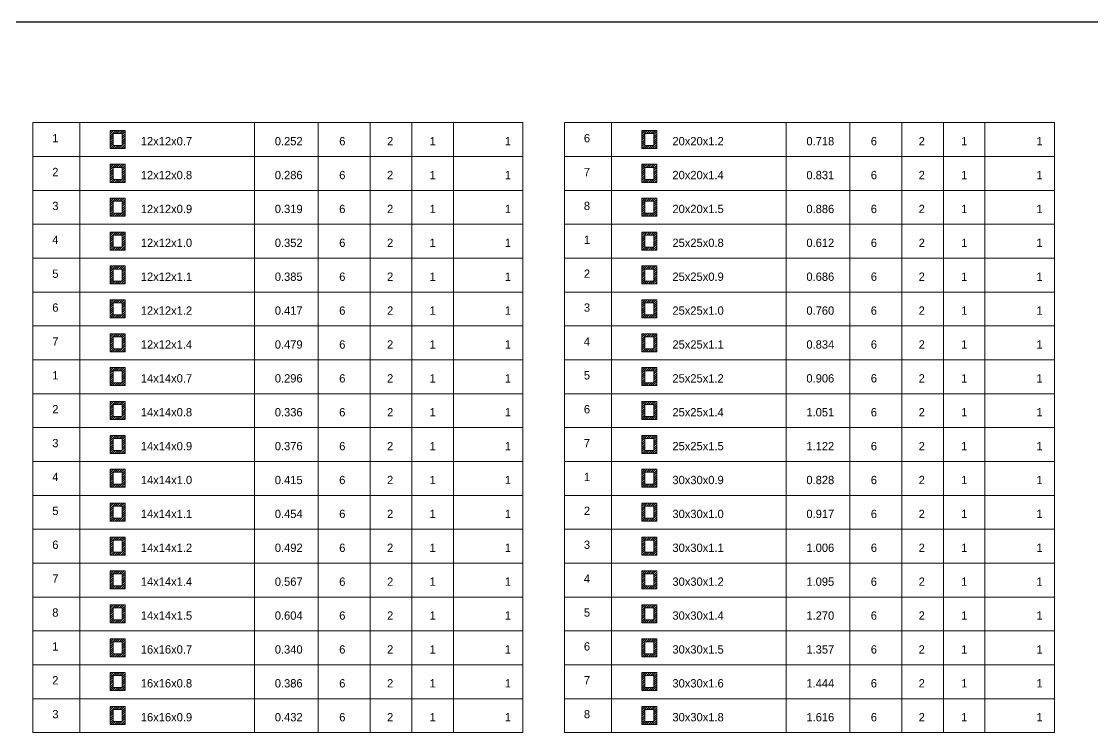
# Model space of a CAD drawing. Header units: millimetres. Extents: x 925681 to 1410834, y 71669 to 296428.
# Drawn here: x 1032289 to 1070943, y 202847 to 228497 of the extents above; entities that cross this region are included whole.
import ezdxf
from ezdxf.enums import TextEntityAlignment as Align

# ---------------------------------------------------------------- set-up
doc = ezdxf.new("R2010")
doc.units = ezdxf.units.MM
doc.header["$LTSCALE"] = 100
for name, color, linetype, lineweight in [('Ap0001_Statistic', 161, 'Continuous', 15), ('Ap0203_T', 243, 'Continuous', 35), ('Ap0310_PSS', 130, 'Continuous', 18), ('Ap0311_H', 8, 'Continuous', 15)]:
    doc.layers.add(name, color=color, linetype=linetype, lineweight=lineweight)
doc.styles.add('Ap_text ghi chu', font='1.shx', dxfattribs={"width": 0.8, "height": 250})

# ---------------------------------------------------------------- blocks, each defined once
blk = doc.blocks.new('khung thong ke')
at = {"layer": 'Ap0310_PSS'}
for p, q in [((0, -1222), (0, 0)), ((1700, -1222), (1700, 0)), ((8000, -1222), (8000, 0)), ((10296, -1222), (10296, 0)), ((12175, -1222), (12175, 0)), ((13675, -1222), (13675, 0)), ((15175, -1222), (15175, 0)), ((17684, 0), (17684, -1222))]:
    blk.add_line(p, q, dxfattribs=at)
at = {"layer": 'Ap0311_H'}
blk.add_line((0, -1222), (17684, -1222), dxfattribs=at)

msp = doc.modelspace()

# ---------------------------------------------------------------- hatches: boundary and pattern name
at = {"layer": 'Ap0001_Statistic'}
h = msp.add_hatch(dxfattribs=at)
h.set_pattern_fill('ANSI31', color=8, scale=433.070866, style=0)
h.set_pattern_definition([(45, (1028214.497, 196494.383), (-38.27842, 38.27842), [])])
h.paths.add_polyline_path([(1035489.8, 223915.8), (1036031.1, 223915.8), (1036031.1, 224565.4), (1035489.8, 224565.4)])
h.paths.add_polyline_path([(1035922.9, 224457.1), (1035922.9, 224024.1), (1035598, 224024.1), (1035598, 224457.1)], flags=16)
h = msp.add_hatch(dxfattribs=at)
h.set_pattern_fill('ANSI31', color=8, scale=433.070866, style=0)
h.set_pattern_definition([(45, (1047398.495, 196494.383), (-38.27842, 38.27842), [])])
h.paths.add_polyline_path([(1054673.8, 223915.8), (1055215.1, 223915.8), (1055215.1, 224565.4), (1054673.8, 224565.4)])
h.paths.add_polyline_path([(1055106.8, 224457.1), (1055106.8, 224024.1), (1054782, 224024.1), (1054782, 224457.1)], flags=16)
h = msp.add_hatch(dxfattribs=at)
h.set_pattern_fill('ANSI31', color=8, scale=433.070866, style=0)
h.set_pattern_definition([(45, (1028214.497, 195272.216), (-38.27842, 38.27842), [])])
h.paths.add_polyline_path([(1035489.8, 222693.6), (1036031.1, 222693.6), (1036031.1, 223343.2), (1035489.8, 223343.2)])
h.paths.add_polyline_path([(1035922.9, 223235), (1035922.9, 222801.9), (1035598, 222801.9), (1035598, 223235)], flags=16)
h = msp.add_hatch(dxfattribs=at)
h.set_pattern_fill('ANSI31', color=8, scale=433.070866, style=0)
h.set_pattern_definition([(45, (1047398.495, 195272.216), (-38.27842, 38.27842), [])])
h.paths.add_polyline_path([(1054673.8, 222693.6), (1055215.1, 222693.6), (1055215.1, 223343.2), (1054673.8, 223343.2)])
h.paths.add_polyline_path([(1055106.8, 223235), (1055106.8, 222801.9), (1054782, 222801.9), (1054782, 223235)], flags=16)
h = msp.add_hatch(dxfattribs=at)
h.set_pattern_fill('ANSI31', color=8, scale=433.070866, style=0)
h.set_pattern_definition([(45, (1028214.497, 194050.05), (-38.27842, 38.27842), [])])
h.paths.add_polyline_path([(1035489.8, 221471.5), (1036031.1, 221471.5), (1036031.1, 222121.1), (1035489.8, 222121.1)])
h.paths.add_polyline_path([(1035922.9, 222012.8), (1035922.9, 221579.7), (1035598, 221579.7), (1035598, 222012.8)], flags=16)
h = msp.add_hatch(dxfattribs=at)
h.set_pattern_fill('ANSI31', color=8, scale=433.070866, style=0)
h.set_pattern_definition([(45, (1047398.495, 194050.05), (-38.27842, 38.27842), [])])
h.paths.add_polyline_path([(1054673.8, 221471.5), (1055215.1, 221471.5), (1055215.1, 222121.1), (1054673.8, 222121.1)])
h.paths.add_polyline_path([(1055106.8, 222012.8), (1055106.8, 221579.7), (1054782, 221579.7), (1054782, 222012.8)], flags=16)
h = msp.add_hatch(dxfattribs=at)
h.set_pattern_fill('ANSI31', color=8, scale=433.070866, style=0)
h.set_pattern_definition([(45, (1028214.497, 192827.88), (-38.27842, 38.27842), [])])
h.paths.add_polyline_path([(1035489.8, 220249.3), (1036031.1, 220249.3), (1036031.1, 220898.9), (1035489.8, 220898.9)])
h.paths.add_polyline_path([(1035922.9, 220790.6), (1035922.9, 220357.6), (1035598, 220357.6), (1035598, 220790.6)], flags=16)
h = msp.add_hatch(dxfattribs=at)
h.set_pattern_fill('ANSI31', color=8, scale=433.070866, style=0)
h.set_pattern_definition([(45, (1047398.495, 192827.88), (-38.27842, 38.27842), [])])
h.paths.add_polyline_path([(1054673.8, 220249.3), (1055215.1, 220249.3), (1055215.1, 220898.9), (1054673.8, 220898.9)])
h.paths.add_polyline_path([(1055106.8, 220790.6), (1055106.8, 220357.6), (1054782, 220357.6), (1054782, 220790.6)], flags=16)
h = msp.add_hatch(dxfattribs=at)
h.set_pattern_fill('ANSI31', color=8, scale=433.070866, style=0)
h.set_pattern_definition([(45, (1028214.497, 191605.714), (-38.27842, 38.27842), [])])
h.paths.add_polyline_path([(1035489.8, 219027.1), (1036031.1, 219027.1), (1036031.1, 219676.7), (1035489.8, 219676.7)])
h.paths.add_polyline_path([(1035922.9, 219568.5), (1035922.9, 219135.4), (1035598, 219135.4), (1035598, 219568.5)], flags=16)
h = msp.add_hatch(dxfattribs=at)
h.set_pattern_fill('ANSI31', color=8, scale=433.070866, style=0)
h.set_pattern_definition([(45, (1047398.495, 191605.714), (-38.27842, 38.27842), [])])
h.paths.add_polyline_path([(1054673.8, 219027.1), (1055215.1, 219027.1), (1055215.1, 219676.7), (1054673.8, 219676.7)])
h.paths.add_polyline_path([(1055106.8, 219568.5), (1055106.8, 219135.4), (1054782, 219135.4), (1054782, 219568.5)], flags=16)
h = msp.add_hatch(dxfattribs=at)
h.set_pattern_fill('ANSI31', color=8, scale=433.070866, style=0)
h.set_pattern_definition([(45, (1028214.497, 190383.547), (-38.27842, 38.27842), [])])
h.paths.add_polyline_path([(1035489.8, 217805), (1036031.1, 217805), (1036031.1, 218454.6), (1035489.8, 218454.6)])
h.paths.add_polyline_path([(1035922.9, 218346.3), (1035922.9, 217913.2), (1035598, 217913.2), (1035598, 218346.3)], flags=16)
h = msp.add_hatch(dxfattribs=at)
h.set_pattern_fill('ANSI31', color=8, scale=433.070866, style=0)
h.set_pattern_definition([(45, (1047398.495, 190383.547), (-38.27842, 38.27842), [])])
h.paths.add_polyline_path([(1054673.8, 217805), (1055215.1, 217805), (1055215.1, 218454.6), (1054673.8, 218454.6)])
h.paths.add_polyline_path([(1055106.8, 218346.3), (1055106.8, 217913.2), (1054782, 217913.2), (1054782, 218346.3)], flags=16)
h = msp.add_hatch(dxfattribs=at)
h.set_pattern_fill('ANSI31', color=8, scale=433.070866, style=0)
h.set_pattern_definition([(45, (1028214.497, 189161.38), (-38.27842, 38.27842), [])])
h.paths.add_polyline_path([(1035489.8, 216582.8), (1036031.1, 216582.8), (1036031.1, 217232.4), (1035489.8, 217232.4)])
h.paths.add_polyline_path([(1035922.9, 217124.1), (1035922.9, 216691.1), (1035598, 216691.1), (1035598, 217124.1)], flags=16)
h = msp.add_hatch(dxfattribs=at)
h.set_pattern_fill('ANSI31', color=8, scale=433.070866, style=0)
h.set_pattern_definition([(45, (1047398.495, 189161.38), (-38.27842, 38.27842), [])])
h.paths.add_polyline_path([(1054673.8, 216582.8), (1055215.1, 216582.8), (1055215.1, 217232.4), (1054673.8, 217232.4)])
h.paths.add_polyline_path([(1055106.8, 217124.1), (1055106.8, 216691.1), (1054782, 216691.1), (1054782, 217124.1)], flags=16)
h = msp.add_hatch(dxfattribs=at)
h.set_pattern_fill('ANSI31', color=8, scale=433.070866, style=0)
h.set_pattern_definition([(45, (1028214.497, 187939.21), (-38.27842, 38.27842), [])])
h.paths.add_polyline_path([(1035489.8, 215360.6), (1036031.1, 215360.6), (1036031.1, 216010.2), (1035489.8, 216010.2)])
h.paths.add_polyline_path([(1035922.9, 215902), (1035922.9, 215468.9), (1035598, 215468.9), (1035598, 215902)], flags=16)
h = msp.add_hatch(dxfattribs=at)
h.set_pattern_fill('ANSI31', color=8, scale=433.070866, style=0)
h.set_pattern_definition([(45, (1047398.495, 187939.21), (-38.27842, 38.27842), [])])
h.paths.add_polyline_path([(1054673.8, 215360.6), (1055215.1, 215360.6), (1055215.1, 216010.2), (1054673.8, 216010.2)])
h.paths.add_polyline_path([(1055106.8, 215902), (1055106.8, 215468.9), (1054782, 215468.9), (1054782, 215902)], flags=16)
h = msp.add_hatch(dxfattribs=at)
h.set_pattern_fill('ANSI31', color=8, scale=433.070866, style=0)
h.set_pattern_definition([(45, (1028214.497, 186717.045), (-38.27842, 38.27842), [])])
h.paths.add_polyline_path([(1035489.8, 214138.5), (1036031.1, 214138.5), (1036031.1, 214788.1), (1035489.8, 214788.1)])
h.paths.add_polyline_path([(1035922.9, 214679.8), (1035922.9, 214246.7), (1035598, 214246.7), (1035598, 214679.8)], flags=16)
h = msp.add_hatch(dxfattribs=at)
h.set_pattern_fill('ANSI31', color=8, scale=433.070866, style=0)
h.set_pattern_definition([(45, (1047398.495, 186717.045), (-38.27842, 38.27842), [])])
h.paths.add_polyline_path([(1054673.8, 214138.5), (1055215.1, 214138.5), (1055215.1, 214788.1), (1054673.8, 214788.1)])
h.paths.add_polyline_path([(1055106.8, 214679.8), (1055106.8, 214246.7), (1054782, 214246.7), (1054782, 214679.8)], flags=16)
h = msp.add_hatch(dxfattribs=at)
h.set_pattern_fill('ANSI31', color=8, scale=433.070866, style=0)
h.set_pattern_definition([(45, (1028214.497, 185494.88), (-38.27842, 38.27842), [])])
h.paths.add_polyline_path([(1035489.8, 212916.3), (1036031.1, 212916.3), (1036031.1, 213565.9), (1035489.8, 213565.9)])
h.paths.add_polyline_path([(1035922.9, 213457.6), (1035922.9, 213024.6), (1035598, 213024.6), (1035598, 213457.6)], flags=16)
h = msp.add_hatch(dxfattribs=at)
h.set_pattern_fill('ANSI31', color=8, scale=433.070866, style=0)
h.set_pattern_definition([(45, (1047398.495, 185494.88), (-38.27842, 38.27842), [])])
h.paths.add_polyline_path([(1054673.8, 212916.3), (1055215.1, 212916.3), (1055215.1, 213565.9), (1054673.8, 213565.9)])
h.paths.add_polyline_path([(1055106.8, 213457.6), (1055106.8, 213024.6), (1054782, 213024.6), (1054782, 213457.6)], flags=16)
h = msp.add_hatch(dxfattribs=at)
h.set_pattern_fill('ANSI31', color=8, scale=433.070866, style=0)
h.set_pattern_definition([(45, (1028214.497, 184272.71), (-38.27842, 38.27842), [])])
h.paths.add_polyline_path([(1035489.8, 211694.1), (1036031.1, 211694.1), (1036031.1, 212343.7), (1035489.8, 212343.7)])
h.paths.add_polyline_path([(1035922.9, 212235.5), (1035922.9, 211802.4), (1035598, 211802.4), (1035598, 212235.5)], flags=16)
h = msp.add_hatch(dxfattribs=at)
h.set_pattern_fill('ANSI31', color=8, scale=433.070866, style=0)
h.set_pattern_definition([(45, (1047398.495, 184272.71), (-38.27842, 38.27842), [])])
h.paths.add_polyline_path([(1054673.8, 211694.1), (1055215.1, 211694.1), (1055215.1, 212343.7), (1054673.8, 212343.7)])
h.paths.add_polyline_path([(1055106.8, 212235.5), (1055106.8, 211802.4), (1054782, 211802.4), (1054782, 212235.5)], flags=16)
h = msp.add_hatch(dxfattribs=at)
h.set_pattern_fill('ANSI31', color=8, scale=433.070866, style=0)
h.set_pattern_definition([(45, (1028214.497, 183050.544), (-38.27842, 38.27842), [])])
h.paths.add_polyline_path([(1035489.8, 210472), (1036031.1, 210472), (1036031.1, 211121.6), (1035489.8, 211121.6)])
h.paths.add_polyline_path([(1035922.9, 211013.3), (1035922.9, 210580.2), (1035598, 210580.2), (1035598, 211013.3)], flags=16)
h = msp.add_hatch(dxfattribs=at)
h.set_pattern_fill('ANSI31', color=8, scale=433.070866, style=0)
h.set_pattern_definition([(45, (1047398.495, 183050.544), (-38.27842, 38.27842), [])])
h.paths.add_polyline_path([(1054673.8, 210472), (1055215.1, 210472), (1055215.1, 211121.6), (1054673.8, 211121.6)])
h.paths.add_polyline_path([(1055106.8, 211013.3), (1055106.8, 210580.2), (1054782, 210580.2), (1054782, 211013.3)], flags=16)
h = msp.add_hatch(dxfattribs=at)
h.set_pattern_fill('ANSI31', color=8, scale=433.070866, style=0)
h.set_pattern_definition([(45, (1028214.497, 181828.376), (-38.27842, 38.27842), [])])
h.paths.add_polyline_path([(1035489.8, 209249.8), (1036031.1, 209249.8), (1036031.1, 209899.4), (1035489.8, 209899.4)])
h.paths.add_polyline_path([(1035922.9, 209791.1), (1035922.9, 209358.1), (1035598, 209358.1), (1035598, 209791.1)], flags=16)
h = msp.add_hatch(dxfattribs=at)
h.set_pattern_fill('ANSI31', color=8, scale=433.070866, style=0)
h.set_pattern_definition([(45, (1047398.495, 181828.376), (-38.27842, 38.27842), [])])
h.paths.add_polyline_path([(1054673.8, 209249.8), (1055215.1, 209249.8), (1055215.1, 209899.4), (1054673.8, 209899.4)])
h.paths.add_polyline_path([(1055106.8, 209791.1), (1055106.8, 209358.1), (1054782, 209358.1), (1054782, 209791.1)], flags=16)
h = msp.add_hatch(dxfattribs=at)
h.set_pattern_fill('ANSI31', color=8, scale=433.070866, style=0)
h.set_pattern_definition([(45, (1028214.497, 180606.21), (-38.27842, 38.27842), [])])
h.paths.add_polyline_path([(1035489.8, 208027.6), (1036031.1, 208027.6), (1036031.1, 208677.2), (1035489.8, 208677.2)])
h.paths.add_polyline_path([(1035922.9, 208569), (1035922.9, 208135.9), (1035598, 208135.9), (1035598, 208569)], flags=16)
h = msp.add_hatch(dxfattribs=at)
h.set_pattern_fill('ANSI31', color=8, scale=433.070866, style=0)
h.set_pattern_definition([(45, (1047398.495, 180606.21), (-38.27842, 38.27842), [])])
h.paths.add_polyline_path([(1054673.8, 208027.6), (1055215.1, 208027.6), (1055215.1, 208677.2), (1054673.8, 208677.2)])
h.paths.add_polyline_path([(1055106.8, 208569), (1055106.8, 208135.9), (1054782, 208135.9), (1054782, 208569)], flags=16)
h = msp.add_hatch(dxfattribs=at)
h.set_pattern_fill('ANSI31', color=8, scale=433.070866, style=0)
h.set_pattern_definition([(45, (1028214.497, 179384.04), (-38.27842, 38.27842), [])])
h.paths.add_polyline_path([(1035489.8, 206805.5), (1036031.1, 206805.5), (1036031.1, 207455.1), (1035489.8, 207455.1)])
h.paths.add_polyline_path([(1035922.9, 207346.8), (1035922.9, 206913.7), (1035598, 206913.7), (1035598, 207346.8)], flags=16)
h = msp.add_hatch(dxfattribs=at)
h.set_pattern_fill('ANSI31', color=8, scale=433.070866, style=0)
h.set_pattern_definition([(45, (1047398.495, 179384.04), (-38.27842, 38.27842), [])])
h.paths.add_polyline_path([(1054673.8, 206805.5), (1055215.1, 206805.5), (1055215.1, 207455.1), (1054673.8, 207455.1)])
h.paths.add_polyline_path([(1055106.8, 207346.8), (1055106.8, 206913.7), (1054782, 206913.7), (1054782, 207346.8)], flags=16)
h = msp.add_hatch(dxfattribs=at)
h.set_pattern_fill('ANSI31', color=8, scale=433.070866, style=0)
h.set_pattern_definition([(45, (1028214.497, 178161.875), (-38.27842, 38.27842), [])])
h.paths.add_polyline_path([(1035489.8, 205583.3), (1036031.1, 205583.3), (1036031.1, 206232.9), (1035489.8, 206232.9)])
h.paths.add_polyline_path([(1035922.9, 206124.6), (1035922.9, 205691.6), (1035598, 205691.6), (1035598, 206124.6)], flags=16)
h = msp.add_hatch(dxfattribs=at)
h.set_pattern_fill('ANSI31', color=8, scale=433.070866, style=0)
h.set_pattern_definition([(45, (1047398.495, 178161.875), (-38.27842, 38.27842), [])])
h.paths.add_polyline_path([(1054673.8, 205583.3), (1055215.1, 205583.3), (1055215.1, 206232.9), (1054673.8, 206232.9)])
h.paths.add_polyline_path([(1055106.8, 206124.6), (1055106.8, 205691.6), (1054782, 205691.6), (1054782, 206124.6)], flags=16)
h = msp.add_hatch(dxfattribs=at)
h.set_pattern_fill('ANSI31', color=8, scale=433.070866, style=0)
h.set_pattern_definition([(45, (1028214.497, 176939.71), (-38.27842, 38.27842), [])])
h.paths.add_polyline_path([(1035489.8, 204361.1), (1036031.1, 204361.1), (1036031.1, 205010.7), (1035489.8, 205010.7)])
h.paths.add_polyline_path([(1035922.9, 204902.5), (1035922.9, 204469.4), (1035598, 204469.4), (1035598, 204902.5)], flags=16)
h = msp.add_hatch(dxfattribs=at)
h.set_pattern_fill('ANSI31', color=8, scale=433.070866, style=0)
h.set_pattern_definition([(45, (1047398.495, 176939.71), (-38.27842, 38.27842), [])])
h.paths.add_polyline_path([(1054673.8, 204361.1), (1055215.1, 204361.1), (1055215.1, 205010.7), (1054673.8, 205010.7)])
h.paths.add_polyline_path([(1055106.8, 204902.5), (1055106.8, 204469.4), (1054782, 204469.4), (1054782, 204902.5)], flags=16)
h = msp.add_hatch(dxfattribs=at)
h.set_pattern_fill('ANSI31', color=8, scale=433.070866, style=0)
h.set_pattern_definition([(45, (1028214.497, 175717.54), (-38.27842, 38.27842), [])])
h.paths.add_polyline_path([(1035489.8, 203139), (1036031.1, 203139), (1036031.1, 203788.6), (1035489.8, 203788.6)])
h.paths.add_polyline_path([(1035922.9, 203680.3), (1035922.9, 203247.2), (1035598, 203247.2), (1035598, 203680.3)], flags=16)
h = msp.add_hatch(dxfattribs=at)
h.set_pattern_fill('ANSI31', color=8, scale=433.070866, style=0)
h.set_pattern_definition([(45, (1047398.495, 175717.54), (-38.27842, 38.27842), [])])
h.paths.add_polyline_path([(1054673.8, 203139), (1055215.1, 203139), (1055215.1, 203788.6), (1054673.8, 203788.6)])
h.paths.add_polyline_path([(1055106.8, 203680.3), (1055106.8, 203247.2), (1054782, 203247.2), (1054782, 203680.3)], flags=16)

# ---------------------------------------------------------------- linework, layer by layer
for p, q in [((1032701.3, 224846.4), (1050385.3, 224846.4)), ((1051885.3, 224846.4), (1069569.3, 224846.4)), ((1032701.3, 216291.2), (1050385.3, 216291.2)), ((1032701.3, 206513.9), (1050385.3, 206513.9))]:
    msp.add_line(p, q, dxfattribs=at)
at = {"layer": 'Ap0001_Statistic', "color": 3}
for points in [[(1035489.8, 223915.8), (1036031.1, 223915.8), (1036031.1, 224565.4), (1035489.8, 224565.4)], [(1035922.9, 224455.1), (1035922.9, 224022.1), (1035598, 224022.1), (1035598, 224455.1)], [(1054673.8, 223915.8), (1055215.1, 223915.8), (1055215.1, 224565.4), (1054673.8, 224565.4)], [(1055106.8, 224455.9), (1055106.8, 224022.8), (1054782, 224022.8), (1054782, 224455.9)], [(1035489.8, 222693.6), (1036031.1, 222693.6), (1036031.1, 223343.2), (1035489.8, 223343.2)], [(1035922.9, 223233), (1035922.9, 222799.9), (1035598, 222799.9), (1035598, 223233)], [(1054673.8, 222693.6), (1055215.1, 222693.6), (1055215.1, 223343.2), (1054673.8, 223343.2)], [(1055106.8, 223233.7), (1055106.8, 222800.7), (1054782, 222800.7), (1054782, 223233.7)], [(1035489.8, 221471.5), (1036031.1, 221471.5), (1036031.1, 222121.1), (1035489.8, 222121.1)], [(1035922.9, 222011.6), (1035922.9, 221578.5), (1035598, 221578.5), (1035598, 222011.6)], [(1054673.8, 221471.5), (1055215.1, 221471.5), (1055215.1, 222121.1), (1054673.8, 222121.1)], [(1055106.8, 222011.6), (1055106.8, 221578.5), (1054782, 221578.5), (1054782, 222011.6)], [(1035489.8, 220249.3), (1036031.1, 220249.3), (1036031.1, 220898.9), (1035489.8, 220898.9)], [(1035922.9, 220789.4), (1035922.9, 220356.3), (1035598, 220356.3), (1035598, 220789.4)], [(1054673.8, 220249.3), (1055215.1, 220249.3), (1055215.1, 220898.9), (1054673.8, 220898.9)], [(1055106.8, 220788.6), (1055106.8, 220355.6), (1054782, 220355.6), (1054782, 220788.6)], [(1035489.8, 219027.1), (1036031.1, 219027.1), (1036031.1, 219676.7), (1035489.8, 219676.7)], [(1035922.9, 219567.2), (1035922.9, 219134.2), (1035598, 219134.2), (1035598, 219567.2)], [(1054673.8, 219027.1), (1055215.1, 219027.1), (1055215.1, 219676.7), (1054673.8, 219676.7)], [(1055106.8, 219567.2), (1055106.8, 219134.2), (1054782, 219134.2), (1054782, 219567.2)], [(1035489.8, 217805), (1036031.1, 217805), (1036031.1, 218454.6), (1035489.8, 218454.6)], [(1054673.8, 217805), (1055215.1, 217805), (1055215.1, 218454.6), (1054673.8, 218454.6)], [(1035922.9, 218345.1), (1035922.9, 217912), (1035598, 217912), (1035598, 218345.1)], [(1055106.8, 218345.1), (1055106.8, 217912), (1054782, 217912), (1054782, 218345.1)], [(1035489.8, 216582.8), (1036031.1, 216582.8), (1036031.1, 217232.4), (1035489.8, 217232.4)], [(1035922.9, 217122.9), (1035922.9, 216689.8), (1035598, 216689.8), (1035598, 217122.9)], [(1054673.8, 216582.8), (1055215.1, 216582.8), (1055215.1, 217232.4), (1054673.8, 217232.4)], [(1055106.8, 217122.9), (1055106.8, 216689.8), (1054782, 216689.8), (1054782, 217122.9)], [(1035489.8, 215360.6), (1036031.1, 215360.6), (1036031.1, 216010.2), (1035489.8, 216010.2)], [(1035922.9, 215900), (1035922.9, 215466.9), (1035598, 215466.9), (1035598, 215900)], [(1054673.8, 215360.6), (1055215.1, 215360.6), (1055215.1, 216010.2), (1054673.8, 216010.2)], [(1055106.8, 215900.7), (1055106.8, 215467.7), (1054782, 215467.7), (1054782, 215900.7)], [(1035489.8, 214138.5), (1036031.1, 214138.5), (1036031.1, 214788.1), (1035489.8, 214788.1)], [(1035922.9, 214677.8), (1035922.9, 214244.7), (1035598, 214244.7), (1035598, 214677.8)], [(1054673.8, 214138.5), (1055215.1, 214138.5), (1055215.1, 214788.1), (1054673.8, 214788.1)], [(1055106.8, 214678.6), (1055106.8, 214245.5), (1054782, 214245.5), (1054782, 214678.6)], [(1035489.8, 212916.3), (1036031.1, 212916.3), (1036031.1, 213565.9), (1035489.8, 213565.9)], [(1035922.9, 213456.4), (1035922.9, 213023.3), (1035598, 213023.3), (1035598, 213456.4)], [(1054673.8, 212916.3), (1055215.1, 212916.3), (1055215.1, 213565.9), (1054673.8, 213565.9)], [(1055106.8, 213456.4), (1055106.8, 213023.3), (1054782, 213023.3), (1054782, 213456.4)], [(1035489.8, 211694.1), (1036031.1, 211694.1), (1036031.1, 212343.7), (1035489.8, 212343.7)], [(1035922.9, 212234.2), (1035922.9, 211801.2), (1035598, 211801.2), (1035598, 212234.2)], [(1054673.8, 211694.1), (1055215.1, 211694.1), (1055215.1, 212343.7), (1054673.8, 212343.7)], [(1055106.8, 212234.2), (1055106.8, 211801.2), (1054782, 211801.2), (1054782, 212234.2)], [(1035489.8, 210472), (1036031.1, 210472), (1036031.1, 211121.6), (1035489.8, 211121.6)], [(1054673.8, 210472), (1055215.1, 210472), (1055215.1, 211121.6), (1054673.8, 211121.6)], [(1035922.9, 211012.1), (1035922.9, 210579), (1035598, 210579), (1035598, 211012.1)], [(1055106.8, 211012.1), (1055106.8, 210579), (1054782, 210579), (1054782, 211012.1)], [(1035489.8, 209249.8), (1036031.1, 209249.8), (1036031.1, 209899.4), (1035489.8, 209899.4)], [(1054673.8, 209249.8), (1055215.1, 209249.8), (1055215.1, 209899.4), (1054673.8, 209899.4)], [(1035922.9, 209789.9), (1035922.9, 209356.8), (1035598, 209356.8), (1035598, 209789.9)], [(1055106.8, 209789.9), (1055106.8, 209356.8), (1054782, 209356.8), (1054782, 209789.9)], [(1035489.8, 208027.6), (1036031.1, 208027.6), (1036031.1, 208677.2), (1035489.8, 208677.2)], [(1035922.9, 208567.7), (1035922.9, 208134.7), (1035598, 208134.7), (1035598, 208567.7)], [(1054673.8, 208027.6), (1055215.1, 208027.6), (1055215.1, 208677.2), (1054673.8, 208677.2)], [(1055106.8, 208567.7), (1055106.8, 208134.7), (1054782, 208134.7), (1054782, 208567.7)], [(1035489.8, 206805.5), (1036031.1, 206805.5), (1036031.1, 207455.1), (1035489.8, 207455.1)], [(1035922.9, 207345.6), (1035922.9, 206912.5), (1035598, 206912.5), (1035598, 207345.6)], [(1054673.8, 206805.5), (1055215.1, 206805.5), (1055215.1, 207455.1), (1054673.8, 207455.1)], [(1055106.8, 207345.6), (1055106.8, 206912.5), (1054782, 206912.5), (1054782, 207345.6)], [(1035489.8, 205583.3), (1036031.1, 205583.3), (1036031.1, 206232.9), (1035489.8, 206232.9)], [(1035922.9, 206122.6), (1035922.9, 205689.6), (1035598, 205689.6), (1035598, 206122.6)], [(1054673.8, 205583.3), (1055215.1, 205583.3), (1055215.1, 206232.9), (1054673.8, 206232.9)], [(1055106.8, 206123.4), (1055106.8, 205690.3), (1054782, 205690.3), (1054782, 206123.4)], [(1035489.8, 204361.1), (1036031.1, 204361.1), (1036031.1, 205010.7), (1035489.8, 205010.7)], [(1035922.9, 204900.5), (1035922.9, 204467.4), (1035598, 204467.4), (1035598, 204900.5)], [(1054673.8, 204361.1), (1055215.1, 204361.1), (1055215.1, 205010.7), (1054673.8, 205010.7)], [(1055106.8, 204901.2), (1055106.8, 204468.2), (1054782, 204468.2), (1054782, 204901.2)], [(1035489.8, 203139), (1036031.1, 203139), (1036031.1, 203788.6), (1035489.8, 203788.6)], [(1054673.8, 203139), (1055215.1, 203139), (1055215.1, 203788.6), (1054673.8, 203788.6)], [(1035922.9, 203679.1), (1035922.9, 203246), (1035598, 203246), (1035598, 203679.1)], [(1055106.8, 203679.1), (1055106.8, 203246), (1054782, 203246), (1054782, 203679.1)]]:
    msp.add_lwpolyline(points, close=True, dxfattribs=at)
at = {"layer": 'Defpoints', "const_width": 50}
msp.add_lwpolyline([(925706.5, 228472.4), (1287972.4, 228472.4), (1287972.4, 175270.1), (925706.5, 175270.1)], close=True, dxfattribs=at)

# ---------------------------------------------------------------- block references
at = {"layer": 'Ap0001_Statistic'}
for p in [(1032701.3, 224846.4), (1051885.3, 224846.4), (1032701.3, 223624.2), (1051885.3, 223624.2), (1032701.3, 222402), (1051885.3, 222402), (1032701.3, 221179.9), (1051885.3, 221179.9), (1032701.3, 219957.7), (1051885.3, 219957.7), (1032701.3, 218735.5), (1051885.3, 218735.5), (1032701.3, 217513.4), (1051885.3, 217513.4), (1032701.3, 216291.2), (1051885.3, 216291.2), (1032701.3, 215069), (1051885.3, 215069), (1032701.3, 213846.9), (1051885.3, 213846.9), (1032701.3, 212624.7), (1051885.3, 212624.7), (1032701.3, 211402.5), (1051885.3, 211402.5), (1032701.3, 210180.4), (1051885.3, 210180.4), (1032701.3, 208958.2), (1051885.3, 208958.2), (1032701.3, 207736), (1051885.3, 207736), (1032701.3, 206513.9), (1051885.3, 206513.9), (1032701.3, 205291.7), (1051885.3, 205291.7), (1032701.3, 204069.5), (1051885.3, 204069.5)]:
    msp.add_blockref('khung thong ke', p, dxfattribs=at)

# ---------------------------------------------------------------- texts
at = {"layer": 'Ap0203_T', "style": 'Ap_text ghi chu'}
for s, p in [('1', (1033513.7, 224137.9)), ('6', (1043868.4, 224028.7)), ('2', (1045595, 224028.7)), ('1', (1047129.7, 224028.7)), ('6', (1052697.7, 224137.9)), ('6', (1063052.4, 224028.7)), ('2', (1064779, 224028.7)), ('1', (1066313.7, 224028.7)), ('2', (1033513.7, 222915.8)), ('6', (1043868.4, 222806.6)), ('2', (1045595, 222806.6)), ('1', (1047129.7, 222806.6)), ('7', (1052697.7, 222915.8)), ('6', (1063052.4, 222806.6)), ('2', (1064779, 222806.6)), ('1', (1066313.7, 222806.6)), ('3', (1033513.7, 221693.6)), ('6', (1043868.4, 221584.4)), ('2', (1045595, 221584.4)), ('1', (1047129.7, 221584.4)), ('8', (1052697.7, 221693.6)), ('6', (1063052.4, 221584.4)), ('2', (1064779, 221584.4)), ('1', (1066313.7, 221584.4)), ('4', (1033513.7, 220471.4)), ('1', (1052697.7, 220471.4)), ('6', (1043868.4, 220362.2)), ('2', (1045595, 220362.2)), ('1', (1047129.7, 220362.2)), ('6', (1063052.4, 220362.2)), ('2', (1064779, 220362.2)), ('1', (1066313.7, 220362.2)), ('5', (1033513.7, 219249.3)), ('6', (1043868.4, 219140.1)), ('2', (1045595, 219140.1)), ('1', (1047129.7, 219140.1)), ('2', (1052697.7, 219249.3)), ('6', (1063052.4, 219140.1)), ('2', (1064779, 219140.1)), ('1', (1066313.7, 219140.1)), ('6', (1033513.7, 218027.1)), ('6', (1043868.4, 217917.9)), ('2', (1045595, 217917.9)), ('1', (1047129.7, 217917.9)), ('3', (1052697.7, 218027.1)), ('6', (1063052.4, 217917.9)), ('2', (1064779, 217917.9)), ('1', (1066313.7, 217917.9)), ('7', (1033513.7, 216804.9)), ('6', (1043868.4, 216695.7)), ('2', (1045595, 216695.7)), ('1', (1047129.7, 216695.7)), ('4', (1052697.7, 216804.9)), ('6', (1063052.4, 216695.7)), ('2', (1064779, 216695.7)), ('1', (1066313.7, 216695.7)), ('1', (1033513.7, 215582.8)), ('6', (1043868.4, 215473.6)), ('2', (1045595, 215473.6)), ('1', (1047129.7, 215473.6)), ('5', (1052697.7, 215582.8)), ('6', (1063052.4, 215473.6)), ('2', (1064779, 215473.6)), ('1', (1066313.7, 215473.6)), ('2', (1033513.7, 214360.6)), ('6', (1043868.4, 214251.4)), ('2', (1045595, 214251.4)), ('1', (1047129.7, 214251.4)), ('6', (1052697.7, 214360.6)), ('6', (1063052.4, 214251.4)), ('2', (1064779, 214251.4)), ('1', (1066313.7, 214251.4)), ('3', (1033513.7, 213138.4)), ('7', (1052697.7, 213138.4)), ('6', (1043868.4, 213029.2)), ('2', (1045595, 213029.2)), ('1', (1047129.7, 213029.2)), ('6', (1063052.4, 213029.2)), ('2', (1064779, 213029.2)), ('1', (1066313.7, 213029.2)), ('4', (1033513.7, 211916.2)), ('1', (1052697.7, 211916.2)), ('6', (1043868.4, 211807.1)), ('2', (1045595, 211807.1)), ('1', (1047129.7, 211807.1)), ('6', (1063052.4, 211807.1)), ('2', (1064779, 211807.1)), ('1', (1066313.7, 211807.1)), ('5', (1033513.7, 210694.1)), ('6', (1043868.4, 210584.9)), ('2', (1045595, 210584.9)), ('1', (1047129.7, 210584.9)), ('2', (1052697.7, 210694.1)), ('6', (1063052.4, 210584.9)), ('2', (1064779, 210584.9)), ('1', (1066313.7, 210584.9)), ('6', (1033513.7, 209471.9)), ('6', (1043868.4, 209362.7)), ('2', (1045595, 209362.7)), ('1', (1047129.7, 209362.7)), ('3', (1052697.7, 209471.9)), ('6', (1063052.4, 209362.7)), ('2', (1064779, 209362.7)), ('1', (1066313.7, 209362.7)), ('7', (1033513.7, 208249.7)), ('6', (1043868.4, 208140.6)), ('2', (1045595, 208140.6)), ('1', (1047129.7, 208140.6)), ('4', (1052697.7, 208249.7)), ('6', (1063052.4, 208140.6)), ('2', (1064779, 208140.6)), ('1', (1066313.7, 208140.6)), ('8', (1033513.7, 207027.6)), ('6', (1043868.4, 206918.4)), ('2', (1045595, 206918.4)), ('1', (1047129.7, 206918.4)), ('5', (1052697.7, 207027.6)), ('6', (1063052.4, 206918.4)), ('2', (1064779, 206918.4)), ('1', (1066313.7, 206918.4)), ('1', (1033513.7, 205805.4)), ('6', (1052697.7, 205805.4)), ('6', (1043868.4, 205696.2)), ('2', (1045595, 205696.2)), ('1', (1047129.7, 205696.2)), ('6', (1063052.4, 205696.2)), ('2', (1064779, 205696.2)), ('1', (1066313.7, 205696.2)), ('2', (1033513.7, 204583.2)), ('7', (1052697.7, 204583.2)), ('6', (1043868.4, 204474.1)), ('2', (1045595, 204474.1)), ('1', (1047129.7, 204474.1)), ('6', (1063052.4, 204474.1)), ('2', (1064779, 204474.1)), ('1', (1066313.7, 204474.1)), ('3', (1033513.7, 203361.1)), ('6', (1043868.4, 203251.9)), ('2', (1045595, 203251.9)), ('1', (1047129.7, 203251.9)), ('8', (1052697.7, 203361.1)), ('6', (1063052.4, 203251.9)), ('2', (1064779, 203251.9)), ('1', (1066313.7, 203251.9))]:
    msp.add_text(s, height=300, dxfattribs=at).set_placement(p, align=Align.CENTER)
at = {"layer": 'Ap0203_T', "color": 2, "style": 'Ap_text ghi chu'}
for s, p in [('12x12x0.7', (1036597.3, 224028.7)), ('20x20x1.2', (1055781.3, 224028.7)), ('12x12x0.8', (1036597.3, 222806.6)), ('20x20x1.4', (1055781.3, 222806.6)), ('12x12x0.9', (1036597.3, 221584.4)), ('20x20x1.5', (1055781.3, 221584.4)), ('12x12x1.0', (1036597.3, 220362.2)), ('25x25x0.8', (1055781.3, 220362.2)), ('12x12x1.1', (1036597.3, 219140.1)), ('25x25x0.9', (1055781.3, 219140.1)), ('12x12x1.2', (1036597.3, 217917.9)), ('25x25x1.0', (1055781.3, 217917.9)), ('12x12x1.4', (1036597.3, 216695.7)), ('25x25x1.1', (1055781.3, 216695.7)), ('14x14x0.7', (1036597.3, 215473.6)), ('25x25x1.2', (1055781.3, 215473.6)), ('14x14x0.8', (1036597.3, 214251.4)), ('25x25x1.4', (1055781.3, 214251.4)), ('14x14x0.9', (1036597.3, 213029.2)), ('25x25x1.5', (1055781.3, 213029.2)), ('14x14x1.0', (1036597.3, 211807.1)), ('30x30x0.9', (1055781.3, 211807.1)), ('14x14x1.1', (1036597.3, 210584.9)), ('30x30x1.0', (1055781.3, 210584.9)), ('14x14x1.2', (1036597.3, 209362.7)), ('30x30x1.1', (1055781.3, 209362.7)), ('14x14x1.4', (1036597.3, 208140.6)), ('30x30x1.2', (1055781.3, 208140.6)), ('14x14x1.5', (1036597.3, 206918.4)), ('30x30x1.4', (1055781.3, 206918.4)), ('16x16x0.7', (1036597.3, 205696.2)), ('30x30x1.5', (1055781.3, 205696.2)), ('16x16x0.8', (1036597.3, 204474.1)), ('30x30x1.6', (1055781.3, 204474.1)), ('16x16x0.9', (1036597.3, 203251.9)), ('30x30x1.8', (1055781.3, 203251.9))]:
    msp.add_text(s, height=300, dxfattribs=at).set_placement(p)
for s, p in [('0.252', (1041934, 224028.7)), ('0.718', (1061118, 224028.7)), ('0.286', (1041934, 222806.6)), ('0.831', (1061118, 222806.6)), ('0.319', (1041934, 221584.4)), ('0.886', (1061118, 221584.4)), ('0.352', (1041934, 220362.2)), ('0.612', (1061118, 220362.2)), ('0.385', (1041934, 219140.1)), ('0.686', (1061118, 219140.1)), ('0.417', (1041934, 217917.9)), ('0.760', (1061118, 217917.9)), ('0.479', (1041934, 216695.7)), ('0.834', (1061118, 216695.7)), ('0.296', (1041934, 215473.6)), ('0.906', (1061118, 215473.6)), ('0.336', (1041934, 214251.4)), ('1.051', (1061118, 214251.4)), ('0.376', (1041934, 213029.2)), ('1.122', (1061118, 213029.2)), ('0.415', (1041934, 211807.1)), ('0.828', (1061118, 211807.1)), ('0.454', (1041934, 210584.9)), ('0.917', (1061118, 210584.9)), ('0.492', (1041934, 209362.7)), ('1.006', (1061118, 209362.7)), ('0.567', (1041934, 208140.6)), ('1.095', (1061118, 208140.6)), ('0.604', (1041934, 206918.4)), ('1.270', (1061118, 206918.4)), ('0.340', (1041934, 205696.2)), ('1.357', (1061118, 205696.2)), ('0.386', (1041934, 204474.1)), ('1.444', (1061118, 204474.1)), ('0.432', (1041934, 203251.9)), ('1.616', (1061118, 203251.9))]:
    msp.add_text(s, height=300, dxfattribs=at).set_placement(p, align=Align.CENTER)
at = {"layer": 'Ap0203_T', "style": 'Ap_text ghi chu'}
for p in [(1049955.1, 224028.7), (1069139.1, 224028.7), (1049955.1, 222806.6), (1069139.1, 222806.6), (1049955.1, 221584.4), (1069139.1, 221584.4), (1049955.1, 220362.2), (1069139.1, 220362.2), (1049955.1, 219140.1), (1069139.1, 219140.1), (1049955.1, 217917.9), (1069139.1, 217917.9), (1049955.1, 216695.7), (1069139.1, 216695.7), (1049955.1, 215473.6), (1069139.1, 215473.6), (1049955.1, 214251.4), (1069139.1, 214251.4), (1049955.1, 213029.2), (1069139.1, 213029.2), (1049955.1, 211807.1), (1069139.1, 211807.1), (1049955.1, 210584.9), (1069139.1, 210584.9), (1049955.1, 209362.7), (1069139.1, 209362.7), (1049955.1, 208140.6), (1069139.1, 208140.6), (1049955.1, 206918.4), (1069139.1, 206918.4), (1049955.1, 205696.2), (1069139.1, 205696.2), (1049955.1, 204474.1), (1069139.1, 204474.1), (1049955.1, 203251.9), (1069139.1, 203251.9)]:
    msp.add_text('1', height=300, dxfattribs=at).set_placement(p, align=Align.RIGHT)

doc.saveas('drawing.dxf')
